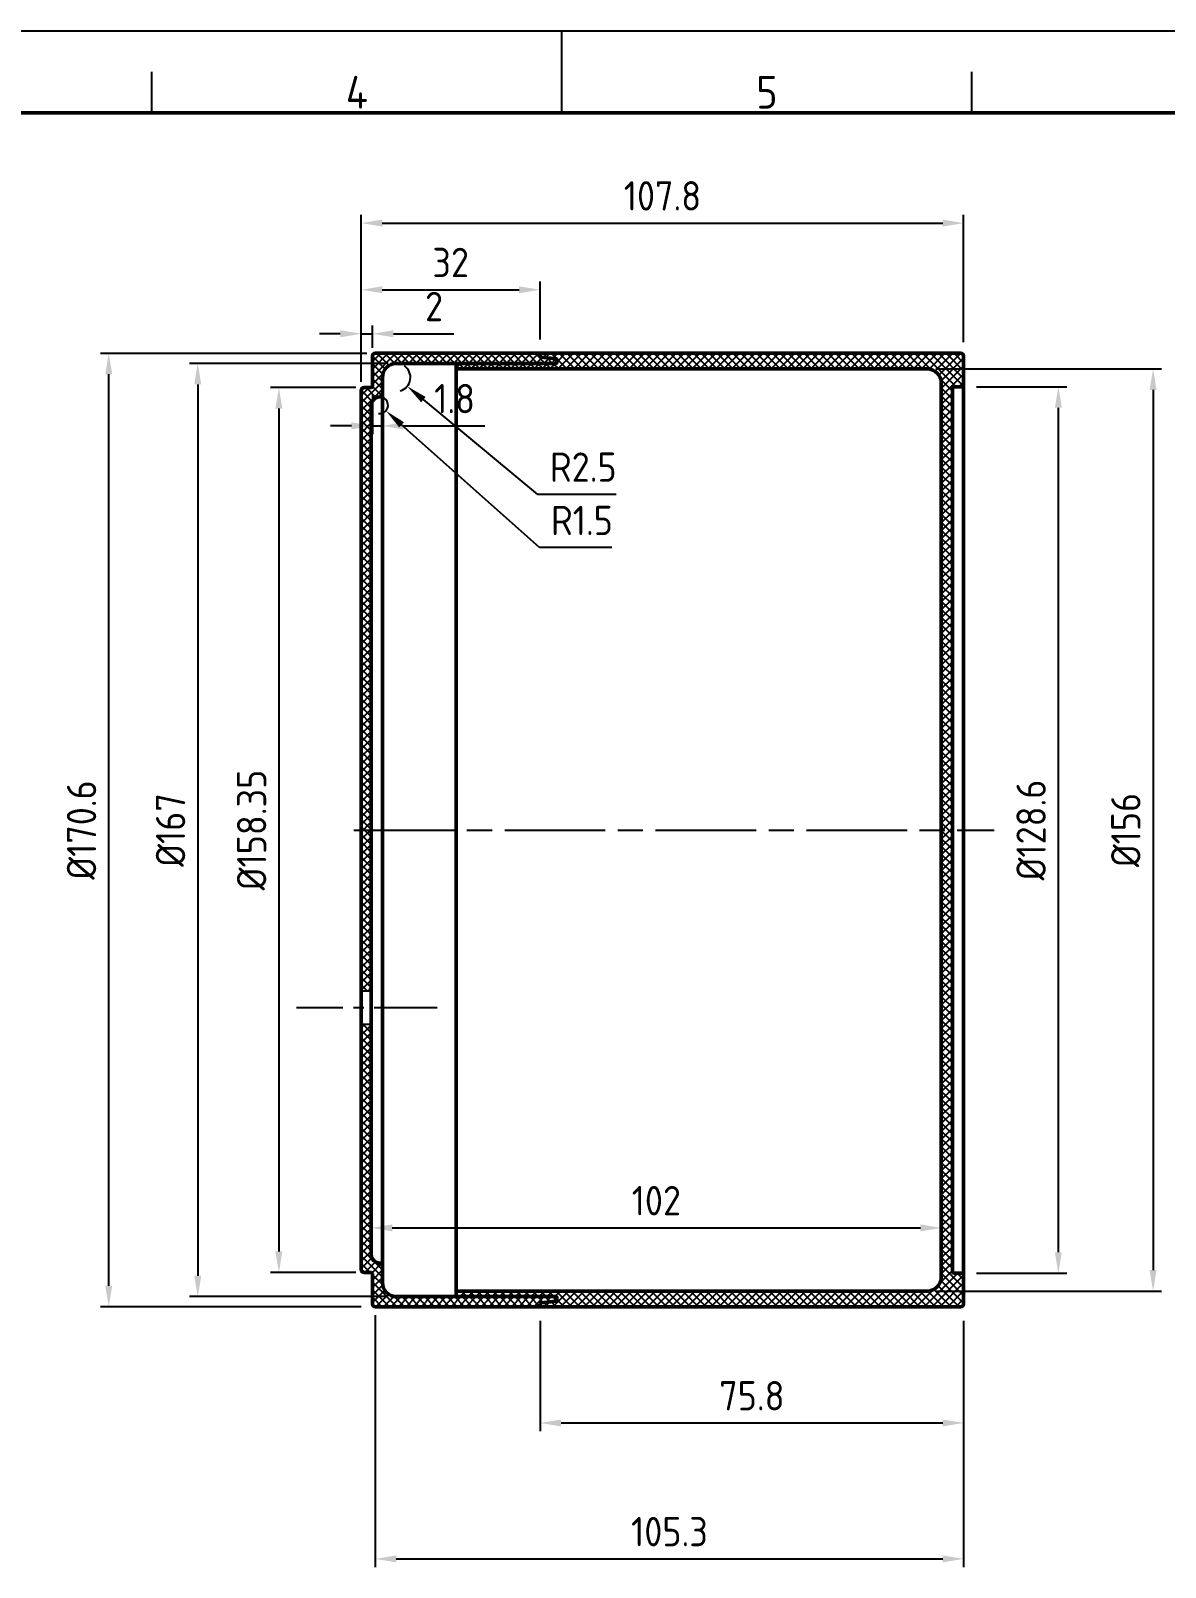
# Model space of a CAD drawing. Extents: x 0 to 616, y 0 to 436.
# Drawn here: x 213.2 to 416.2, y 161 to 435.9 of the extents above; entities that cross this region are included whole.
import ezdxf
from ezdxf.enums import TextEntityAlignment as Align

# ---------------------------------------------------------------- set-up
doc = ezdxf.new("R2010")
doc.units = 0
doc.header["$LTSCALE"] = 1.5
doc.linetypes.add('AM_ISO08W050', pattern=[18, 12, -1.5, 3, -1.5])
doc.linetypes.add('CENTER2', pattern=[1.125, 0.75, -0.125, 0.125, -0.125])
doc.layers.get('0').update_dxf_attribs({"linetype": 'CONTINUOUS'})
doc.layers.get('Defpoints').update_dxf_attribs({"linetype": 'CONTINUOUS'})
for name, color, linetype, lineweight in [('AM_0', 7, 'CONTINUOUS', 50), ('AM_5', 3, 'CONTINUOUS', 25), ('AM_7', 4, 'AM_ISO08W050', 25), ('AM_8', 1, 'CONTINUOUS', 25), ('AM_BOR', 7, 'CONTINUOUS', 50)]:
    doc.layers.add(name, color=color, linetype=linetype, lineweight=lineweight)
doc.styles.add('ACISOTS', font='isocp.shx', dxfattribs={"height": 1})
doc.styles.get("Standard").update_dxf_attribs({"font": 'ISOCP.SHX'})
doc.dimstyles.new('AM_ISO', dxfattribs={"dimtxt": 3.5, "dimasz": 2.5, "dimexe": 1, "dimexo": 1, "dimgap": 1.5, "dimtad": 1, "dimdsep": 46, "dimtxsty": 'Standard', "dimcen": 0, "dimclrd": 256, "dimclre": 256, "dimclrt": 2, "dimadec": 0, "dimazin": 2, "dimtp": 0.1, "dimtm": 0.1, "dimtfac": 0.71, "dimtdec": 3, "dimtmove": 0, "dimatfit": 3, "dimfxl": 1, "dimlwd": -1, "dimlwe": -1, "dimarcsym": 0})
doc.dimstyles.new('AM_ISO$4', dxfattribs={"dimtxt": 3.5, "dimasz": 2.5, "dimexe": 1, "dimexo": 1, "dimgap": 1.5, "dimtad": 1, "dimtoh": 1, "dimdsep": 46, "dimtxsty": 'Standard', "dimcen": 0, "dimclrd": 256, "dimclre": 256, "dimclrt": 2, "dimadec": 0, "dimazin": 2, "dimtp": 0.1, "dimtm": 0.1, "dimtfac": 0.71, "dimtofl": 0, "dimtmove": 0, "dimatfit": 3, "dimfxl": 1, "dimlwd": -1, "dimlwe": -1, "dimarcsym": 0})

# ---------------------------------------------------------------- blocks, each defined once
blk = doc.blocks.new('A3 ZTL')
blk.add_line((401.17, 280.82), (19.57, 280.82))
at = {"layer": 'AM_BOR', "color": 135, "lineweight": 25}
for p, q in [((0, 290.61), (410.96, 290.61)), ((205.48, 280.82), (205.48, 290.61)), ((156.56, 280.82), (156.56, 285.71)), ((254.4, 280.82), (254.4, 285.71))]:
    blk.add_line(p, q, dxfattribs=at)
at = {"layer": 'AM_BOR', "color": 135, "lineweight": 25, "style": 'ACISOTS'}
for s, p in [('4', (181.02, 283.27)), ('5', (229.94, 283.27))]:
    blk.add_text(s, height=3.91, dxfattribs=at).set_placement(p, align=Align.MIDDLE)
blk = doc.blocks.new('*D21')
at = {"layer": 'AM_5', "transparency": 16777216}
for p, q in [((272.32, 374.06), (272.32, 402.98)), ((276.07, 401.48), (376.37, 401.48)), ((380.12, 380.18), (380.12, 402.98))]:
    blk.add_line(p, q, dxfattribs=at)
for points in [[(276.07, 402.11), (276.07, 400.86), (272.32, 401.48)], [(376.37, 402.11), (376.37, 400.86), (380.12, 401.48)]]:
    blk.add_solid(points, dxfattribs=at)
at = {"layer": 'Defpoints', "color": 0, "transparency": 16777216}
for p in [(380.12, 401.48), (380.12, 378.68), (272.32, 372.56)]:
    blk.add_point(p, dxfattribs=at)
at = {"layer": 'AM_5', "color": 3, "transparency": 16777216, "insert": (326.22, 406.36), "char_height": 5.25, "attachment_point": 5}
blk.add_mtext('107.8', dxfattribs=at)
blk = doc.blocks.new('*D22')
at = {"layer": 'AM_5', "transparency": 16777216}
for p, q in [((272.32, 375.56), (272.32, 391.06)), ((304.32, 380.68), (304.32, 391.06)), ((276.07, 389.56), (300.57, 389.56))]:
    blk.add_line(p, q, dxfattribs=at)
for points in [[(276.07, 390.18), (276.07, 388.93), (272.32, 389.56)], [(300.57, 390.18), (300.57, 388.93), (304.32, 389.56)]]:
    blk.add_solid(points, dxfattribs=at)
at = {"layer": 'Defpoints', "color": 0, "transparency": 16777216}
for p in [(304.32, 389.56), (304.32, 379.18), (272.32, 374.06)]:
    blk.add_point(p, dxfattribs=at)
at = {"layer": 'AM_5', "color": 3, "transparency": 16777216, "insert": (288.32, 394.44), "char_height": 5.25, "attachment_point": 5}
blk.add_mtext('32', dxfattribs=at)
blk = doc.blocks.new('*D23')
at = {"layer": 'AM_5', "transparency": 16777216}
for p, q in [((274.12, 218.38), (274.12, 223.18)), ((376.12, 215.38), (376.12, 223.18)), ((277.87, 221.68), (372.37, 221.68))]:
    blk.add_line(p, q, dxfattribs=at)
for points in [[(277.87, 222.31), (277.87, 221.06), (274.12, 221.68)], [(372.37, 222.31), (372.37, 221.06), (376.12, 221.68)]]:
    blk.add_solid(points, dxfattribs=at)
at = {"layer": 'Defpoints', "color": 0, "transparency": 16777216}
for p in [(376.12, 221.68), (274.12, 216.88), (376.12, 213.88)]:
    blk.add_point(p, dxfattribs=at)
at = {"layer": 'AM_5', "color": 3, "transparency": 16777216, "insert": (325.12, 226.56), "char_height": 5.25, "attachment_point": 5}
blk.add_mtext('102', dxfattribs=at)
blk = doc.blocks.new('*D24')
at = {"layer": 'AM_5', "transparency": 16777216}
for p, q in [((304.32, 205.08), (304.32, 185.28)), ((380.12, 205.08), (380.12, 185.28)), ((308.07, 186.78), (376.37, 186.78))]:
    blk.add_line(p, q, dxfattribs=at)
for points in [[(308.07, 187.4), (308.07, 186.15), (304.32, 186.78)], [(376.37, 187.4), (376.37, 186.15), (380.12, 186.78)]]:
    blk.add_solid(points, dxfattribs=at)
at = {"layer": 'Defpoints', "color": 0, "transparency": 16777216}
for p in [(304.32, 206.58), (380.12, 206.58), (380.12, 186.78)]:
    blk.add_point(p, dxfattribs=at)
at = {"layer": 'AM_5', "color": 3, "transparency": 16777216, "insert": (342.22, 191.65), "char_height": 5.25, "attachment_point": 5}
blk.add_mtext('75.8', dxfattribs=at)
blk = doc.blocks.new('*D25')
at = {"layer": 'AM_5', "transparency": 16777216}
for p, q in [((274.82, 206.08), (274.82, 160.95)), ((380.12, 203.58), (380.12, 160.95)), ((278.57, 162.45), (376.37, 162.45))]:
    blk.add_line(p, q, dxfattribs=at)
for points in [[(278.57, 163.08), (278.57, 161.83), (274.82, 162.45)], [(376.37, 163.08), (376.37, 161.83), (380.12, 162.45)]]:
    blk.add_solid(points, dxfattribs=at)
at = {"layer": 'Defpoints', "color": 0, "transparency": 16777216}
for p in [(274.82, 207.58), (380.12, 205.08), (380.12, 162.45)]:
    blk.add_point(p, dxfattribs=at)
at = {"layer": 'AM_5', "color": 3, "transparency": 16777216, "insert": (327.47, 167.33), "char_height": 5.25, "attachment_point": 5}
blk.add_mtext('105.3', dxfattribs=at)
blk = doc.blocks.new('*D26')
at = {"layer": 'AM_5', "transparency": 16777216}
for p, q in [((382.42, 372.18), (398.56, 372.18)), ((397.06, 368.43), (397.06, 217.33)), ((382.42, 213.58), (398.56, 213.58))]:
    blk.add_line(p, q, dxfattribs=at)
for points in [[(396.44, 368.43), (397.69, 368.43), (397.06, 372.18)], [(396.44, 217.33), (397.69, 217.33), (397.06, 213.58)]]:
    blk.add_solid(points, dxfattribs=at)
at = {"layer": 'Defpoints', "color": 0, "transparency": 16777216}
for p in [(380.92, 372.18), (380.92, 213.58), (397.06, 213.58)]:
    blk.add_point(p, dxfattribs=at)
at = {"layer": 'AM_5', "color": 3, "transparency": 16777216, "insert": (392.19, 292.88), "char_height": 5.25, "attachment_point": 5, "rotation": 90}
blk.add_mtext('%%C128.6', dxfattribs=at)
blk = doc.blocks.new('*D27')
at = {"layer": 'AM_5', "transparency": 16777216}
for p, q in [((375.12, 375.38), (415.52, 375.38)), ((414.02, 371.63), (414.02, 214.13)), ((375.12, 210.38), (415.52, 210.38))]:
    blk.add_line(p, q, dxfattribs=at)
for points in [[(413.39, 371.63), (414.64, 371.63), (414.02, 375.38)], [(413.39, 214.13), (414.64, 214.13), (414.02, 210.38)]]:
    blk.add_solid(points, dxfattribs=at)
at = {"layer": 'Defpoints', "color": 0, "transparency": 16777216}
for p in [(373.62, 375.38), (373.62, 210.38), (414.02, 210.38)]:
    blk.add_point(p, dxfattribs=at)
at = {"layer": 'AM_5', "color": 3, "transparency": 16777216, "insert": (409.14, 292.88), "char_height": 5.25, "attachment_point": 5, "rotation": 90}
blk.add_mtext('%%C156', dxfattribs=at)
blk = doc.blocks.new('*D28')
at = {"layer": 'AM_5', "transparency": 16777216}
for p, q in [((273.32, 378.18), (225.63, 378.18)), ((227.13, 211.33), (227.13, 374.43)), ((272.32, 207.58), (225.63, 207.58))]:
    blk.add_line(p, q, dxfattribs=at)
for points in [[(226.51, 374.43), (227.76, 374.43), (227.13, 378.18)], [(226.51, 211.33), (227.76, 211.33), (227.13, 207.58)]]:
    blk.add_solid(points, dxfattribs=at)
at = {"layer": 'Defpoints', "color": 0, "transparency": 16777216}
for p in [(227.13, 378.18), (274.82, 378.18), (273.82, 207.58)]:
    blk.add_point(p, dxfattribs=at)
at = {"layer": 'AM_5', "color": 3, "transparency": 16777216, "insert": (222.26, 292.88), "char_height": 5.25, "attachment_point": 5, "rotation": 90}
blk.add_mtext('%%c170.6', dxfattribs=at)
blk = doc.blocks.new('*D29')
at = {"layer": 'AM_5', "transparency": 16777216}
for p, q in [((277.12, 376.38), (241.56, 376.38)), ((243.06, 372.63), (243.06, 213.13)), ((277.12, 209.38), (241.56, 209.38))]:
    blk.add_line(p, q, dxfattribs=at)
for points in [[(242.44, 372.63), (243.69, 372.63), (243.06, 376.38)], [(242.44, 213.13), (243.69, 213.13), (243.06, 209.38)]]:
    blk.add_solid(points, dxfattribs=at)
at = {"layer": 'Defpoints', "color": 0, "transparency": 16777216}
for p in [(278.62, 376.38), (243.06, 209.38), (278.62, 209.38)]:
    blk.add_point(p, dxfattribs=at)
at = {"layer": 'AM_5', "color": 3, "transparency": 16777216, "insert": (238.19, 292.88), "char_height": 5.25, "attachment_point": 5, "rotation": 90}
blk.add_mtext('%%c167', dxfattribs=at)
blk = doc.blocks.new('*D30')
at = {"layer": 'AM_5', "transparency": 16777216}
for p, q in [((271.32, 372.06), (256.08, 372.06)), ((257.58, 368.31), (257.58, 217.46)), ((271.32, 213.71), (256.08, 213.71))]:
    blk.add_line(p, q, dxfattribs=at)
for points in [[(256.95, 368.31), (258.2, 368.31), (257.58, 372.06)], [(256.95, 217.46), (258.2, 217.46), (257.58, 213.71)]]:
    blk.add_solid(points, dxfattribs=at)
at = {"layer": 'Defpoints', "color": 0, "transparency": 16777216}
for p in [(272.82, 372.06), (257.58, 213.71), (272.82, 213.71)]:
    blk.add_point(p, dxfattribs=at)
at = {"layer": 'AM_5', "color": 3, "transparency": 16777216, "insert": (252.7, 292.88), "char_height": 5.25, "attachment_point": 5, "rotation": 90}
blk.add_mtext('%%c158.35', dxfattribs=at)
blk = doc.blocks.new('*D31')
at = {"layer": 'AM_5', "transparency": 16777216}
for p, q in [((272.32, 373.06), (272.32, 383.18)), ((274.32, 379.18), (274.32, 383.18)), ((268.57, 381.68), (264.82, 381.68)), ((272.32, 381.68), (274.32, 381.68)), ((278.07, 381.68), (288.87, 381.68))]:
    blk.add_line(p, q, dxfattribs=at)
for points in [[(268.57, 382.31), (268.57, 381.06), (272.32, 381.68)], [(278.07, 382.31), (278.07, 381.06), (274.32, 381.68)]]:
    blk.add_solid(points, dxfattribs=at)
at = {"layer": 'Defpoints', "color": 0, "transparency": 16777216}
for p in [(274.32, 381.68), (274.32, 377.68), (272.32, 371.56)]:
    blk.add_point(p, dxfattribs=at)
at = {"layer": 'AM_5', "color": 3, "transparency": 16777216, "insert": (285.34, 386.56), "char_height": 5.25, "attachment_point": 5}
blk.add_mtext('2', dxfattribs=at)
blk = doc.blocks.new('*D32')
at = {"layer": 'AM_5', "transparency": 16777216}
for p, q in [((276.12, 372.38), (276.12, 363.7)), ((274.32, 370.76), (274.32, 363.7)), ((270.57, 365.2), (266.82, 365.2)), ((274.32, 365.2), (276.12, 365.2)), ((279.87, 365.2), (294.42, 365.2))]:
    blk.add_line(p, q, dxfattribs=at)
for points in [[(270.57, 365.83), (270.57, 364.58), (274.32, 365.2)], [(279.87, 365.83), (279.87, 364.58), (276.12, 365.2)]]:
    blk.add_solid(points, dxfattribs=at)
at = {"layer": 'Defpoints', "color": 0, "transparency": 16777216}
for p in [(274.32, 372.26), (276.12, 373.88), (276.12, 365.2)]:
    blk.add_point(p, dxfattribs=at)
at = {"layer": 'AM_5', "color": 3, "transparency": 16777216, "insert": (289.02, 370.08), "char_height": 5.25, "attachment_point": 5}
blk.add_mtext('1.8', dxfattribs=at)
blk = doc.blocks.new('*D33')
at = {"layer": 'AM_5', "transparency": 16777216}
for p, q in [((304.21, 343.41), (279.54, 365.39)), ((317.17, 343.41), (304.21, 343.41))]:
    blk.add_line(p, q, dxfattribs=at)
blk.add_arc((275.62, 368.88), 1.5, 260.9951, 90, dxfattribs=at)
blk.add_solid([(279.95, 365.86), (279.12, 364.93), (276.74, 367.89)], dxfattribs=at)
at = {"layer": 'Defpoints', "color": 0, "transparency": 16777216}
for p in [(275.62, 368.88), (276.74, 367.89)]:
    blk.add_point(p, dxfattribs=at)
at = {"layer": 'AM_5', "color": 3, "transparency": 16777216, "insert": (311.81, 348.28), "char_height": 5.25, "attachment_point": 5}
blk.add_mtext('R1.5', dxfattribs=at)
blk = doc.blocks.new('*D34')
at = {"layer": 'AM_5', "transparency": 16777216}
for p, q in [((303.92, 352.94), (283.43, 369.9)), ((317.93, 352.94), (303.92, 352.94))]:
    blk.add_line(p, q, dxfattribs=at)
blk.add_arc((278.62, 373.88), 2.5, 286.0086, 55.6225, dxfattribs=at)
blk.add_solid([(283.83, 370.38), (283.03, 369.42), (280.54, 372.29)], dxfattribs=at)
at = {"layer": 'Defpoints', "color": 0, "transparency": 16777216}
for p in [(278.62, 373.88), (280.54, 372.29)]:
    blk.add_point(p, dxfattribs=at)
at = {"layer": 'AM_5', "color": 3, "transparency": 16777216, "insert": (312.05, 357.82), "char_height": 5.25, "attachment_point": 5}
blk.add_mtext('R2.5', dxfattribs=at)

msp = doc.modelspace()

# ---------------------------------------------------------------- hatches: boundary and pattern name
at = {"layer": 'AM_5'}
h = msp.add_hatch(dxfattribs=at)
h.set_pattern_fill('ANSI37', color=1, scale=0.3)
h.paths.add_polyline_path([(274.117, 368.885, -0.4142136), (275.617, 370.385, 0.4142136), (276.117, 370.885), (276.117, 373.885, -0.4142136), (278.617, 376.385), (307.117, 376.385, 0.9546483), (307.117, 376.804, 0.9513674), (307.137, 377.203), (304.497, 377.467, -0.3853136), (304.317, 377.666), (304.317, 378.185), (274.817, 378.185, 0.4142136), (274.317, 377.685), (274.317, 372.26, -0.4142136), (274.117, 372.06), (272.817, 372.06, 0.4142136), (272.317, 371.56), (272.317, 292.885), (274.117, 292.885)])
h.paths.add_polyline_path([(274.117, 292.885), (272.317, 292.885), (272.317, 264.065), (274.117, 264.065)])
h.paths.add_polyline_path([(274.117, 258.065), (272.317, 258.065), (272.317, 214.21, 0.4142136), (272.817, 213.71), (274.117, 213.71, -0.4142136), (274.317, 213.51), (274.317, 208.085, 0.4142136), (274.817, 207.585), (304.317, 207.585), (304.317, 208.104, -0.3853136), (304.497, 208.303), (307.137, 208.567, 0.3853136), (307.317, 208.766), (307.317, 209.185, 0.4142136), (307.117, 209.385), (278.617, 209.385, -0.4142136), (276.117, 211.885), (276.117, 214.885, 0.4142136), (275.617, 215.385, -0.4142136), (274.117, 216.885)])
at = {"layer": 'AM_8'}
h = msp.add_hatch(dxfattribs=at)
h.set_pattern_fill('_U', color=256, angle=45, style=0, double=1, pattern_type=0)
h.set_pattern_definition([(45, (0, 0), (-0.7071068, 0.7071068), []), (135, (0, 0), (-0.7071068, -0.7071068), [])])
edge = h.paths.add_edge_path()
edge.add_line((379.617, 378.185), (304.317, 378.185))
edge.add_line((304.317, 378.185), (304.317, 377.666))
edge.add_arc((304.517, 377.666), 0.2, 180, 264.28941)
edge.add_line((304.497, 377.467), (307.227, 377.194))
edge.add_arc((307.217, 377.094), 0.1, 0, 84.28941, ccw=False)
edge.add_line((307.317, 377.094), (307.317, 376.484))
edge.add_arc((307.217, 376.484), 0.1, -89.68169, 0, ccw=False)
edge.add_line((307.218, 376.384), (289.566, 376.286))
edge.add_arc((289.567, 376.036), 0.25, 90.31831, 180)
edge.add_line((289.317, 376.036), (289.317, 375.635))
edge.add_arc((289.567, 375.635), 0.25, 180, 270)
edge.add_line((289.567, 375.385), (373.617, 375.385))
edge.add_arc((373.617, 372.885), 2.5, 0, 90, ccw=False)
edge.add_line((376.117, 372.885), (376.117, 212.885))
edge.add_arc((373.617, 212.885), 2.5, 270, 360, ccw=False)
edge.add_line((373.617, 210.385), (289.567, 210.385))
edge.add_arc((289.567, 210.135), 0.25, 90, 180)
edge.add_line((289.317, 210.135), (289.317, 209.733))
edge.add_arc((289.567, 209.733), 0.25, 180, 269.68169)
edge.add_line((289.566, 209.483), (307.218, 209.385))
edge.add_arc((307.217, 209.285), 0.1, 0, 89.68169, ccw=False)
edge.add_line((307.317, 209.285), (307.317, 208.675))
edge.add_arc((307.217, 208.675), 0.1, 275.71059, 360, ccw=False)
edge.add_line((307.227, 208.576), (304.497, 208.303))
edge.add_arc((304.517, 208.104), 0.2, 95.71059, 180)
edge.add_line((304.317, 208.104), (304.317, 207.585))
edge.add_line((304.317, 207.585), (379.617, 207.585))
edge.add_arc((379.617, 208.085), 0.5, 270, 360)
edge.add_line((380.117, 208.085), (380.117, 213.385))
edge.add_arc((379.917, 213.385), 0.2, 0, 90)
edge.add_line((379.917, 213.585), (378.317, 213.585))
edge.add_arc((378.317, 213.785), 0.2, 180, 270, ccw=False)
edge.add_line((378.117, 213.785), (378.117, 371.985))
edge.add_arc((378.317, 371.985), 0.2, 90, 180, ccw=False)
edge.add_line((378.317, 372.185), (379.917, 372.185))
edge.add_arc((379.917, 372.385), 0.2, 270, 360)
edge.add_line((380.117, 372.385), (380.117, 377.685))
edge.add_arc((379.617, 377.685), 0.5, 0, 90)

# ---------------------------------------------------------------- linework, layer by layer
for p, q in [((274.117, 264.065), (272.317, 264.065)), ((274.117, 258.065), (272.317, 258.065))]:
    msp.add_line(p, q)
at = {"layer": 'AM_0'}
for p, q in [((274.317, 372.26), (274.317, 377.685)), ((304.317, 378.185), (274.817, 378.185)), ((304.317, 378.185), (304.317, 377.666)), ((304.317, 378.185), (379.617, 378.185)), ((304.317, 377.666), (304.317, 378.185)), ((304.497, 377.467), (307.227, 377.194)), ((307.137, 377.203), (304.497, 377.467)), ((307.317, 377.094), (307.317, 376.484)), ((307.317, 377.004), (307.317, 376.585)), ((380.117, 372.385), (380.117, 377.685)), ((307.117, 376.385), (278.617, 376.385)), ((289.317, 376.036), (289.317, 375.635)), ((289.317, 210.135), (289.317, 375.635)), ((307.218, 376.384), (289.566, 376.286)), ((289.567, 375.385), (373.617, 375.385)), ((272.317, 214.21), (272.317, 371.56)), ((272.817, 372.06), (274.117, 372.06)), ((276.117, 370.885), (276.117, 373.885)), ((376.117, 212.885), (376.117, 372.885)), ((378.117, 371.985), (378.117, 213.785)), ((378.317, 372.185), (379.917, 372.185)), ((380.117, 372.385), (380.117, 213.385)), ((274.117, 368.885), (274.117, 216.885)), ((275.617, 370.385), (275.617, 370.385)), ((276.117, 214.885), (276.117, 370.885)), ((275.617, 215.385), (275.617, 215.385)), ((276.117, 214.885), (276.117, 211.885)), ((272.817, 213.71), (274.117, 213.71)), ((274.317, 213.51), (274.317, 208.085)), ((378.317, 213.585), (379.917, 213.585)), ((380.117, 213.385), (380.117, 208.085)), ((307.117, 209.385), (278.617, 209.385)), ((289.317, 209.733), (289.317, 210.135)), ((307.218, 209.385), (289.566, 209.483)), ((289.567, 210.385), (373.617, 210.385)), ((307.317, 208.675), (307.317, 209.285)), ((307.317, 208.766), (307.317, 209.185)), ((304.317, 207.585), (274.817, 207.585)), ((304.317, 208.104), (304.317, 207.585)), ((304.317, 207.585), (304.317, 208.104)), ((304.317, 207.585), (379.617, 207.585)), ((304.497, 208.303), (307.227, 208.576)), ((307.137, 208.567), (304.497, 208.303))]:
    msp.add_line(p, q, dxfattribs=at)
for centre, radius, start, end in [((274.817, 377.685), 0.5, 90, 180), ((304.517, 377.666), 0.2, 180, 264.28941), ((304.517, 377.666), 0.2, 180, 264.28941), ((307.117, 377.004), 0.2, 0, 84.28941), ((307.217, 377.094), 0.1, 0, 84.28941), ((379.617, 377.685), 0.5, 0, 90), ((278.617, 373.885), 2.5, 90, 180), ((289.567, 376.036), 0.25, 90.31831, 180), ((289.567, 375.635), 0.25, 180, 270), ((307.117, 376.585), 0.2, 270, 0), ((307.217, 376.484), 0.1, 270.31831, 0), ((373.617, 372.885), 2.5, 0, 90), ((272.817, 371.56), 0.5, 90, 180), ((274.117, 372.26), 0.2, 270, 0), ((378.317, 371.985), 0.2, 90, 180), ((379.917, 372.385), 0.2, 270, 0), ((275.617, 368.885), 1.5, 90, 180), ((275.617, 370.885), 0.5, 270, 0), ((275.617, 216.885), 1.5, 180, 270), ((275.617, 214.885), 0.5, 0, 90), ((272.817, 214.21), 0.5, 180, 270), ((274.117, 213.51), 0.2, 0, 90), ((278.617, 211.885), 2.5, 180, 270), ((373.617, 212.885), 2.5, 270, 0), ((378.317, 213.785), 0.2, 180, 270), ((379.917, 213.385), 0.2, 0, 90), ((289.567, 210.135), 0.25, 90, 180), ((289.567, 209.733), 0.25, 180, 269.68169), ((307.117, 209.185), 0.2, 0, 90), ((307.217, 209.285), 0.1, 0, 89.68169), ((274.817, 208.085), 0.5, 180, 270), ((304.517, 208.104), 0.2, 95.71059, 180), ((304.517, 208.104), 0.2, 95.71059, 180), ((307.117, 208.766), 0.2, 275.71059, 0), ((307.217, 208.675), 0.1, 275.71059, 0), ((379.617, 208.085), 0.5, 270, 0)]:
    msp.add_arc(centre, radius, start, end, dxfattribs=at)
at = {"layer": 'AM_7'}
msp.add_line((270.981, 292.885), (385.591, 292.885), dxfattribs=at)
at = {"layer": 'AM_8', "linetype": 'CENTER2', "ltscale": 10}
msp.add_line((285.905, 261.065), (260.758, 261.065), dxfattribs=at)

# ---------------------------------------------------------------- block references
at = {"layer": 'AM_0', "lineweight": 0, "xscale": 1.5, "yscale": 1.5, "zscale": 1.5}
msp.add_blockref('A3 ZTL', (0, 0), dxfattribs=at)

# ---------------------------------------------------------------- dimensions: what is measured, and where the dimension line sits
at = {"layer": 'AM_5'}
for base, p1, p2, picture, middle in [((380.117, 401.482), (272.317, 372.56), (380.117, 378.685), '*D21', (326.217, 406.357)), ((304.317, 389.56), (272.317, 374.06), (304.317, 379.185), '*D22', (288.317, 394.435)), ((274.317, 381.683), (272.317, 371.56), (274.317, 377.685), '*D31', (285.342, 386.558)), ((276.117, 365.2), (274.317, 372.26), (276.117, 373.885), '*D32', (289.017, 370.075)), ((376.117, 221.682), (274.117, 216.885), (376.117, 213.885), '*D23', (325.117, 226.557)), ((380.117, 162.455), (274.817, 207.585), (380.117, 205.085), '*D25', (327.467, 167.33)), ((380.117, 186.776), (304.317, 206.585), (380.117, 206.585), '*D24', (342.217, 191.651))]:
    dim = msp.add_linear_dim(base=base, p1=p1, p2=p2, dimstyle='AM_ISO', override={"dimscale": 1.5, "dimclrt": 3, "dimadec": 2, "dimtp": 0, "dimtm": 0.12, "dimtdec": 2}, dxfattribs=at)
    dim.commit()
    dim.dimension.update_dxf_attribs({"geometry": picture, "text_midpoint": middle})
for base, p1, p2, text, picture, middle in [((227.133, 378.185), (273.817, 207.585), (274.817, 378.185), '%%c170.6', '*D28', (222.258, 292.885)), ((243.065, 209.385), (278.617, 376.385), (278.617, 209.385), '%%c167', '*D29', (238.19, 292.885)), ((414.019, 210.385), (373.617, 375.385), (373.617, 210.385), '%%C156', '*D27', (409.144, 292.885)), ((257.578, 213.71), (272.817, 372.06), (272.817, 213.71), '%%c158.35', '*D30', (252.703, 292.885)), ((397.065, 213.585), (380.917, 372.185), (380.917, 213.585), '%%C128.6', '*D26', (392.189, 292.885))]:
    dim = msp.add_linear_dim(base=base, p1=p1, p2=p2, angle=90, text=text, dimstyle='AM_ISO', override={"dimscale": 1.5, "dimclrt": 3, "dimadec": 2, "dimtp": 0, "dimtm": 0.12, "dimtdec": 2}, dxfattribs=at)
    dim.commit()
    dim.dimension.update_dxf_attribs({"geometry": picture, "text_midpoint": middle})
for center, mpoint, picture, middle in [((278.617, 373.885), (280.543, 372.291), '*D34', (312.051, 352.945)), ((275.617, 368.885), (276.737, 367.887), '*D33', (311.815, 343.405))]:
    dim = msp.add_radius_dim(center=center, mpoint=mpoint, dimstyle='AM_ISO$4', override={"dimscale": 1.5, "dimclrt": 3, "dimadec": 2, "dimtp": 0, "dimtm": 0.12}, dxfattribs=at)
    dim.commit()
    dim.dimension.update_dxf_attribs({"geometry": picture, "text_midpoint": middle, "dimtype": 164})

doc.saveas('drawing.dxf')
